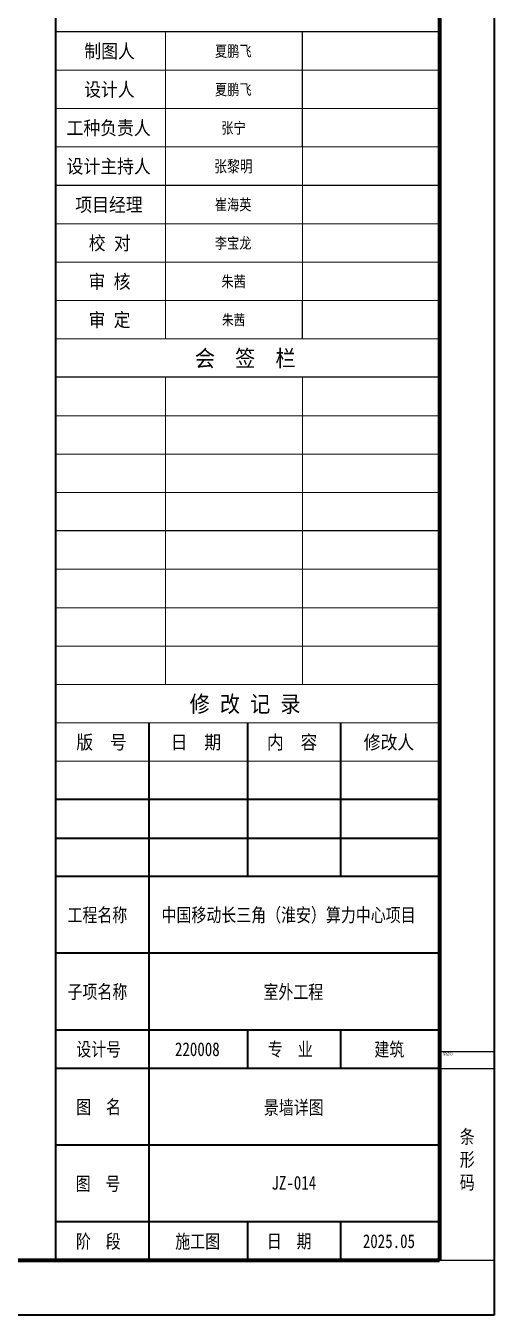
# Model space of a CAD drawing. Header units: millimetres. Extents: x 0 to 16820, y -11520 to 11880.
# Drawn here: x 13150 to 14860, y -11520 to -6818 of the extents above; entities that cross this region are included whole.
import ezdxf
from ezdxf.enums import TextEntityAlignment as Align

# ---------------------------------------------------------------- set-up
doc = ezdxf.new("R2010")
doc.units = ezdxf.units.MM
doc.header["$LTSCALE"] = 1000
doc.layers.add('图框层', color=7, linetype='Continuous')
doc.styles.add('-宋体', font='', dxfattribs={"width": 0.8, "height": 1500})
doc.styles.add('MtXpl_', font='')
doc.styles.add('宋体', font='', dxfattribs={"width": 0.8})
doc.styles.get('-宋体').set_extended_font_data('SimSun')
doc.styles.get('MtXpl_').set_extended_font_data('SimSun')
doc.styles.get('宋体').set_extended_font_data('SimSun')

# ---------------------------------------------------------------- blocks, each defined once
blk = doc.blocks.new('*U23')
at = {"layer": '图框层', "color": 4, "lineweight": 35}
for p, q in [((743, 420), (743, 0)), ((743, 0), (0, 0))]:
    blk.add_line(p, q, dxfattribs=at)
at = {"layer": '图框层', "lineweight": 35}
for p, q in [((663, 10), (663, 410)), ((733, 80), (663, 80)), ((698, 45), (698, 52)), ((733, 45), (663, 45)), ((698, 10), (698, 17))]:
    blk.add_line(p, q, dxfattribs=at)
at = {"layer": '图框层', "color": 0, "linetype": 'Continuous', "lineweight": 0}
blk.add_line((733, 410), (733, 10), dxfattribs=at)
at = {"layer": '图框层', "lineweight": 70}
blk.add_line((733, 410), (733, 10), dxfattribs=at)
at = {"layer": '图框层'}
for p, q in [((733, 234), (663, 234)), ((708, 227), (708, 234)), ((733, 230), (733, 120)), ((708, 220), (708, 227)), ((708, 213), (708, 220)), ((733, 206), (663, 206)), ((708, 178), (708, 185)), ((733, 143), (663, 143)), ((733, 66), (733, 80)), ((733, 45), (733, 52)), ((733, 31), (733, 45)), ((733, 17), (733, 31))]:
    blk.add_line(p, q, dxfattribs=at)
at = {"layer": '图框层', "lineweight": 0}
for p, q in [((683, 234), (683, 206)), ((683, 206), (683, 234)), ((708, 206), (708, 234)), ((733, 227), (663, 227)), ((733, 220), (663, 220)), ((663, 213), (733, 213)), ((683, 206), (683, 178)), ((683, 178), (683, 206)), ((708, 178), (708, 206)), ((708, 178), (708, 206)), ((733, 199), (663, 199)), ((733, 192), (663, 192)), ((663, 185), (733, 185)), ((663, 178), (733, 178)), ((683, 171), (683, 143)), ((683, 143), (683, 171)), ((708, 143), (708, 171)), ((733, 164), (663, 164)), ((733, 157), (663, 157)), ((663, 150), (733, 150)), ((683, 143), (683, 115)), ((683, 115), (683, 143)), ((708, 115), (708, 143)), ((733, 136), (663, 136)), ((733, 129), (663, 129)), ((663, 122), (733, 122)), ((733, 10), (663, 10)), ((733, 10), (741, 10))]:
    blk.add_line(p, q, dxfattribs=at)
at = {"layer": '图框层', "color": 7}
blk.add_line((733, 171), (663, 171), dxfattribs=at)
at = {"layer": '图框层', "color": 7, "lineweight": 0}
for p, q in [((663, 115), (733, 115)), ((733, 108), (663, 108)), ((733, 101), (663, 101)), ((733, 52), (663, 52)), ((663, 52), (698, 52)), ((733, 52), (663, 52)), ((733, 52), (663, 52)), ((733, 52), (663, 52)), ((698, 45), (698, 52)), ((733, 31), (663, 31)), ((698, 10), (698, 17)), ((698, 10), (698, 17))]:
    blk.add_line(p, q, dxfattribs=at)
at = {"layer": '图框层', "color": 7, "lineweight": 35}
for p, q in [((680, 80), (680, 108)), ((698, 80), (698, 108)), ((715, 80), (715, 108)), ((733, 94), (663, 94)), ((663, 87), (733, 87)), ((680, 45), (680, 80)), ((733, 66), (663, 66)), ((733, 52), (663, 52)), ((715, 45), (715, 52)), ((680, 10), (680, 45)), ((733, 31), (663, 31)), ((733, 17), (663, 17)), ((715, 10), (715, 17))]:
    blk.add_line(p, q, dxfattribs=at)
at = {"layer": '图框层', "color": 0, "linetype": 'Continuous', "lineweight": 70}
blk.add_line((733, 10), (25, 10), dxfattribs=at)
at = {"layer": '图框层'}
for points in [[(733, 45), (743, 45), (743, 48.02), (733, 48.02)], [(733, 45), (743, 45), (743, 10), (733, 10)]]:
    blk.add_lwpolyline(points, close=True, dxfattribs=at)
at = {"layer": '图框层', "style": 'MtXpl_', "width": 0.9}
for s, p in [('制图人', (668.17, 229.22)), ('设计人', (668.15, 222.22)), ('工种负责人', (664.94, 215.22)), ('设计主持人', (664.94, 208.22)), ('项目经理', (666.53, 201.22)), ('校 对', (668.98, 194.22)), ('审 核', (668.93, 187.2)), ('审 定', (668.94, 180.22))]:
    blk.add_text(s, height=2.5, dxfattribs=at).set_placement(p)
at = {"layer": '图框层', "color": 7}
for s, height, style, width, p in [('会  签  栏', 3, 'MtXpl_', 0.9, (688.35, 172.96)), ('修 改 记 录', 3, 'MtXpl_', 0.9, (687.4, 109.95)), ('版  号', 2.5, 'MtXpl_', 0.9, (666.7, 103.22)), ('日  期', 2.5, 'MtXpl_', 0.9, (683.94, 103.23)), ('内  容', 2.5, 'MtXpl_', 0.9, (701.5, 103.22)), ('修改人', 2.5, 'MtXpl_', 0.9, (719.18, 103.21)), ('工程名称', 2.5, '宋体', 0.8, (665.1, 71.72)), ('子项名称', 2.5, '宋体', 0.8, (665.11, 57.72)), ('设计号', 2.5, '宋体', 0.8, (666.71, 47.24)), ('专  业', 2.5, '宋体', 0.8, (701.69, 47.24)), ('图  名', 2.5, '宋体', 0.8, (666.69, 36.72)), ('图  号', 2.5, '宋体', 0.8, (666.58, 22.73)), ('阶  段', 2.5, '宋体', 0.8, (666.63, 12.21)), ('日  期', 2.5, '宋体', 0.8, (701.47, 12.24))]:
    blk.add_text(s, height=height, dxfattribs=dict(at, style=style, width=width)).set_placement(p)
at = {"layer": '图框层', "attachment_point": 1}
for s, width, gutter_width, insert, char_height, style in [('定位53', 7.878, 10, (733.66, 47.9), 0.5, '宋体'), ('{\\fSimSun|b0|i0|c134|p2;条形码}', 2.372, 12.5, (736.71, 33.8), 2.5, '-宋体')]:
    blk.add_mtext_dynamic_manual_height_columns(s, width=width, gutter_width=gutter_width, heights=[0], dxfattribs=dict(at, insert=insert, char_height=char_height, style=style))
at = {"layer": '图框层', "style": '宋体', "width": 0.8}
blk.add_attdef('合作设计单位', text='', height=3, dxfattribs=at).set_placement((698, 354), align=Align.MIDDLE_CENTER)
at = {"layer": '图框层', "style": '宋体'}
for tag, p in [('制图人', (695.5, 230.5)), ('设计人', (695.5, 223.5)), ('专业负责人', (695.5, 216.5)), ('设计主持人', (695.5, 209.5)), ('项目经理', (695.5, 202.5)), ('校对', (695.5, 195.5)), ('审核', (695.5, 188.5)), ('审定', (695.5, 181.5)), ('版号1', (671.51, 97.5)), ('版号1日期', (688.51, 97.5)), ('版号1内容', (706.51, 97.5)), ('版号1修改人', (723.51, 97.5)), ('版号2', (671.51, 90.5)), ('版号2日期', (688.51, 90.5)), ('版号2内容', (706.51, 90.5)), ('版号2修改人', (723.51, 90.5)), ('版号3', (671.51, 83.5)), ('版号3日期', (688.51, 83.5)), ('版号3内容', (706.51, 83.5)), ('版号3修改人', (723.51, 83.5)), ('工程名称', (706.5, 73)), ('子项名称', (706.63, 58.97)), ('设计号', (689, 48.5)), ('专业', (724, 48.5)), ('图名', (706.63, 37.9)), ('图号', (706.63, 23.95)), ('阶段', (689, 13.5)), ('日期', (724, 13.5))]:
    blk.add_attdef(tag, text='', height=2.5, dxfattribs=at).set_placement(p, align=Align.MIDDLE_CENTER)

msp = doc.modelspace()

# ---------------------------------------------------------------- block references
ref = msp.add_blockref('*U23', (0.03683, -11520.00255), dxfattribs=dict(xscale=20, yscale=20, zscale=20))
ref.add_attrib('工程名称_001', '中国移动长三角（淮安）算力中心项目', (13645.45562, -10085.70059), dxfattribs={"layer": '图框层', "height": 50, "style": '宋体', "width": 0.8})
ref.add_attrib('子项名称_001', '室外工程', (14017.57641, -10366.22443), dxfattribs={"layer": '图框层', "height": 50, "style": '宋体', "width": 0.8})
ref.add_attrib('设计号_001', '220008', (13694.45003, -10575.00226), dxfattribs={"layer": '图框层', "height": 50, "style": '宋体', "width": 0.8})
ref.add_attrib('阶段_001', '施工图', (13695.67908, -11275.97992), dxfattribs={"layer": '图框层', "height": 50, "style": '宋体', "width": 0.8})
ref.add_attrib('专业_001', '建筑', (14422.49483, -10575.70059), dxfattribs={"layer": '图框层', "height": 50, "style": '宋体', "width": 0.8})
ref.add_attrib('日期_001', '2025.05', (14380.26019, -11275.00241), dxfattribs={"layer": '图框层', "height": 50, "style": '宋体', "width": 0.8})
ref.add_attrib('项目经理_001', '崔海英', (13840.1438, -7490.81995), dxfattribs={"layer": '图框层', "height": 40.725313, "style": '宋体', "width": 0.8})
ref.add_attrib('专业负责人_001', '张宁', (13863.80543, -7211.04747), dxfattribs={"layer": '图框层', "height": 40.725313, "style": '宋体', "width": 0.8})
ref.add_attrib('设计主持人_001', '张黎明', (13837.61478, -7351.91562), dxfattribs={"layer": '图框层', "height": 42.86875, "style": '宋体', "width": 0.8})
ref.add_attrib('制图人_001', '夏鹏飞', (13840.59883, -6930.93371), dxfattribs={"layer": '图框层', "height": 40.725313, "style": '宋体', "width": 0.8})
ref.add_attrib('设计人_001', '夏鹏飞', (13840.59883, -7070.93371), dxfattribs={"layer": '图框层', "height": 40.725313, "style": '宋体', "width": 0.8})
ref.add_attrib('校对_001', '李宝龙', (13840.05279, -7631.04747), dxfattribs={"layer": '图框层', "height": 40.725313, "style": '宋体', "width": 0.8})
ref.add_attrib('审核_001', '朱茜', (13864.07845, -7770.93371), dxfattribs={"layer": '图框层', "height": 40.725313, "style": '宋体', "width": 0.8})
ref.add_attrib('审定_001', '朱茜', (13866.37636, -7909.88714), dxfattribs={"layer": '图框层', "height": 38.689047, "style": '宋体', "width": 0.8})
ref.add_attrib('图名_001', '景墙详图', (14019.02892, -10787.64981), dxfattribs={"layer": '图框层', "height": 50, "style": '宋体', "width": 0.8})
ref.add_attrib('图号_001', 'JZ-014', (14046.73842, -11062.04087), dxfattribs={"layer": '图框层', "height": 50, "style": '宋体', "width": 0.8})

doc.saveas('drawing.dxf')
